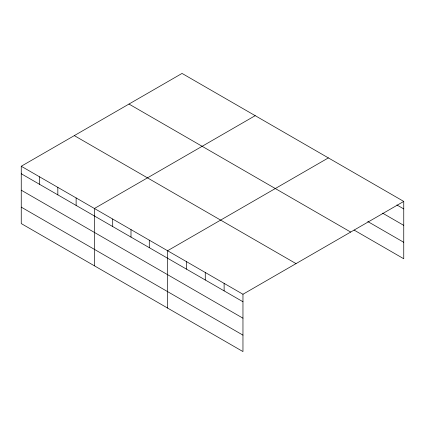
<?xml version="1.0" encoding="UTF-8"?>
<svg xmlns="http://www.w3.org/2000/svg" width="425" height="425" viewBox="0 0 425 425"><rect width="100%" height="100%" fill="white"/><g stroke="black" fill="none" stroke-linecap="round" stroke-linejoin="round"><path stroke-width="0.64" d="M242.962 318.192L242.962 294.254L21.25 166.249L21.25 223.577L242.962 351.576L242.962 318.192L21.25 190.188M21.25 166.249L182.038 73.424L403.75 201.423L403.75 258.751L354.067 230.063M255.202 115.664L94.414 208.494L94.414 265.816M328.366 157.903L167.577 250.734L167.577 308.056M242.962 294.254L403.75 201.423M396.897 204.962L403.75 208.914M382.622 213.164L403.75 225.362M367.774 221.531L403.75 242.303M128.977 104.056L350.689 232.061M74.311 135.618L296.023 263.622M21.25 173.745L242.962 301.745M21.25 207.129L242.962 335.134M224.118 283.374L224.118 290.865M205.27 272.494L205.27 279.985M186.426 261.614L186.426 269.105M149.287 240.173L149.287 247.663M130.996 229.612L130.996 237.107M112.705 219.056L112.705 226.546M76.123 197.933L76.123 205.424M57.832 187.372L57.832 194.863M39.541 176.811L39.541 184.301"/></g></svg>
